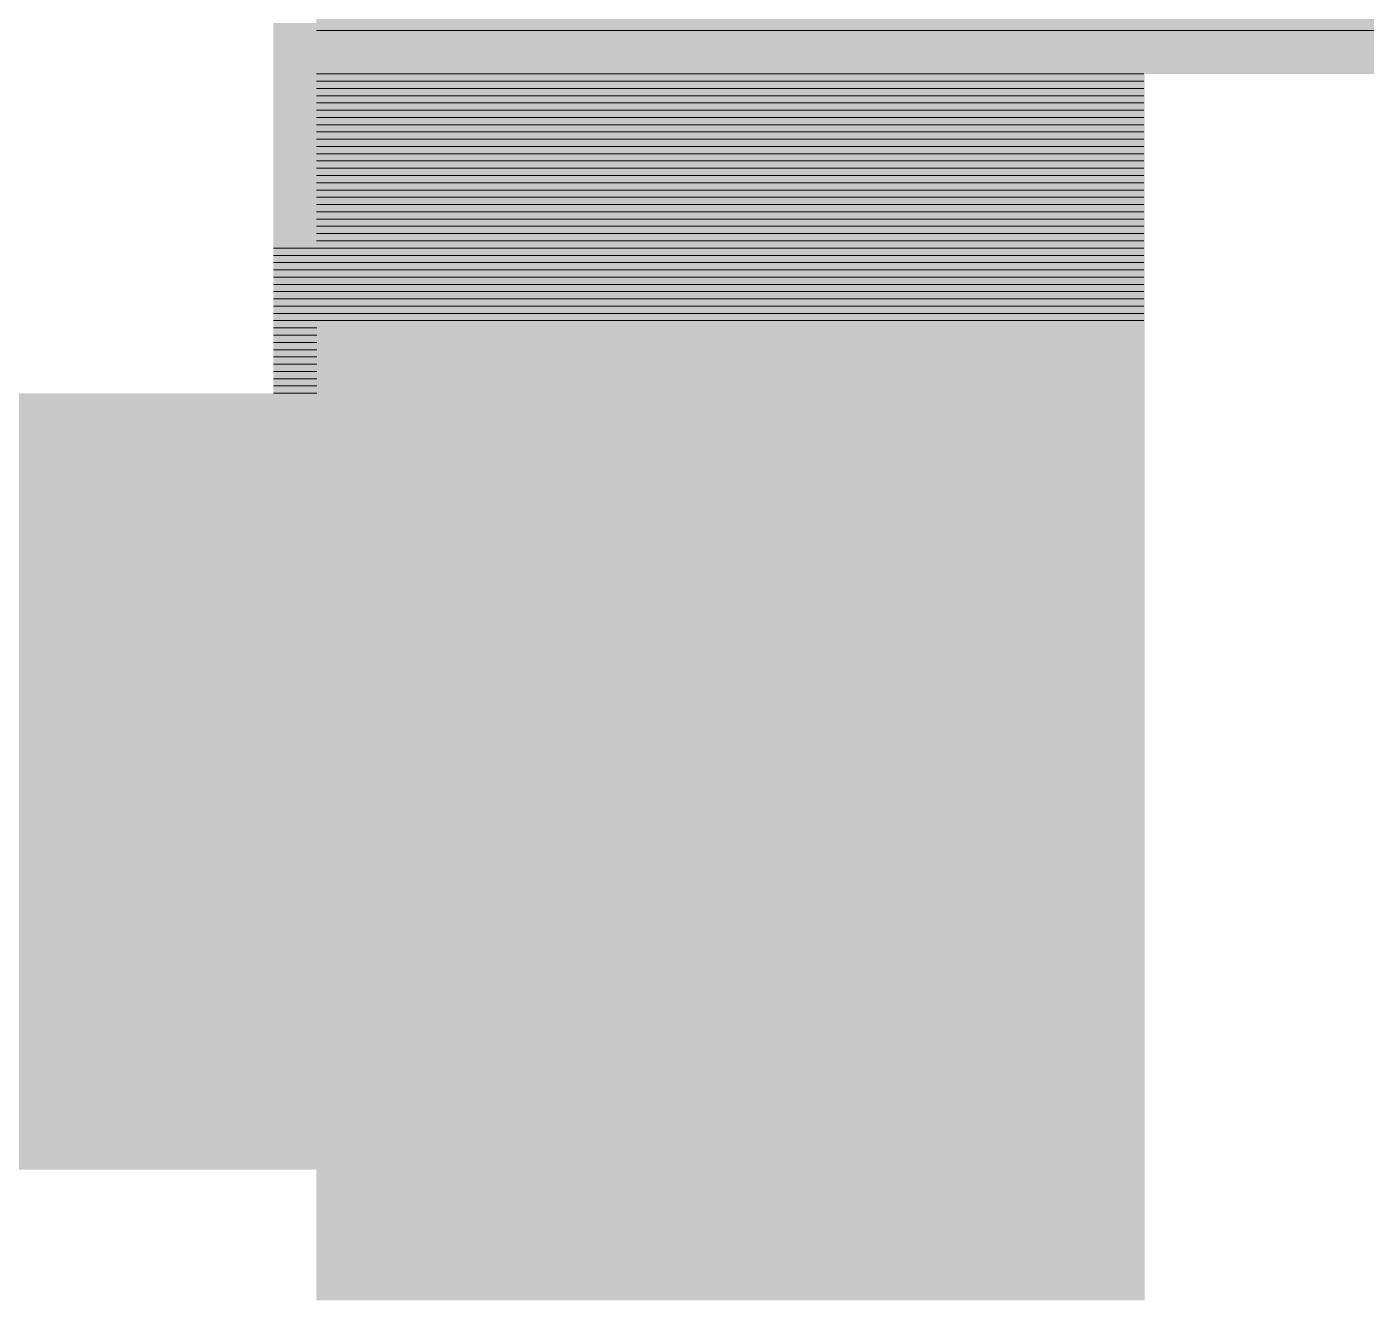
# Model space of a CAD drawing. Header units: inches. Extents: x 0.9 to 46, y 0.8 to 32.4.
# Drawn here: x 43.3843 to 43.6918, y 24.3262 to 24.617 of the extents above; entities that cross this region are included whole.
import ezdxf

# ---------------------------------------------------------------- set-up
doc = ezdxf.new("R2010")
doc.units = ezdxf.units.IN
doc.header["$MEASUREMENT"] = 0
doc.layers.add('PDF_Geometry', color=7, linetype='Continuous')
doc.layers.add('PDF_Solid Fills', color=7, linetype='Continuous')

msp = doc.modelspace()

# ---------------------------------------------------------------- linework, layer by layer
at = {"layer": 'PDF_Geometry', "lineweight": 20}
for points in [[(43.45078, 24.61621), (43.79078, 24.61621)], [(43.45078, 24.61621), (43.79919, 24.61621), (43.7909, 24.61621)], [(43.45078, 24.60622), (43.64078, 24.60622)], [(43.45078, 24.60622), (43.64078, 24.60622)], [(43.45078, 24.60622), (43.64078, 24.60622)], [(43.45078, 24.60622), (43.64078, 24.60622)], [(43.45078, 24.60622), (43.64078, 24.60622)], [(43.45078, 24.60622), (43.64078, 24.60622)], [(43.45078, 24.60622), (43.64078, 24.60622)], [(43.45078, 24.60622), (43.64078, 24.60622)], [(43.45078, 24.60622), (43.64078, 24.60622)], [(43.45078, 24.60622), (43.64078, 24.60622)], [(43.45078, 24.60453), (43.64078, 24.60453)], [(43.45078, 24.60453), (43.64078, 24.60453)], [(43.45078, 24.60453), (43.64078, 24.60453)], [(43.45078, 24.60453), (43.64078, 24.60453)], [(43.45078, 24.60453), (43.64078, 24.60453)], [(43.45078, 24.60453), (43.64078, 24.60453)], [(43.45078, 24.60453), (43.64078, 24.60453)], [(43.45078, 24.60453), (43.64078, 24.60453)], [(43.45078, 24.60453), (43.64078, 24.60453)], [(43.45078, 24.60453), (43.64078, 24.60453)], [(43.45078, 24.60453), (43.64078, 24.60453)], [(43.45078, 24.60453), (43.64078, 24.60453)], [(43.45078, 24.60453), (43.64078, 24.60453)], [(43.45078, 24.60453), (43.64078, 24.60453)], [(43.45078, 24.60453), (43.64078, 24.60453)], [(43.45078, 24.60453), (43.64078, 24.60453)], [(43.45078, 24.60453), (43.64078, 24.60453)], [(43.45078, 24.60453), (43.64078, 24.60453)], [(43.45078, 24.60453), (43.64078, 24.60453)], [(43.45078, 24.60453), (43.64078, 24.60453)], [(43.45078, 24.60453), (43.64078, 24.60453)], [(43.45078, 24.60453), (43.64078, 24.60453)], [(43.45078, 24.60453), (43.64078, 24.60453)], [(43.45078, 24.60453), (43.64078, 24.60453)], [(43.45078, 24.60453), (43.64078, 24.60453)], [(43.45078, 24.60453), (43.64078, 24.60453)], [(43.45078, 24.60453), (43.64078, 24.60453)], [(43.45078, 24.60453), (43.64078, 24.60453)], [(43.45078, 24.60453), (43.64078, 24.60453)], [(43.45078, 24.60453), (43.64078, 24.60453)], [(43.45078, 24.60453), (43.64078, 24.60453)], [(43.45078, 24.60453), (43.64078, 24.60453)], [(43.45078, 24.6029), (43.64078, 24.6029)], [(43.45078, 24.6029), (43.64078, 24.6029)], [(43.45078, 24.6029), (43.64078, 24.6029)], [(43.45078, 24.6029), (43.64078, 24.6029)], [(43.45078, 24.6029), (43.64078, 24.6029)], [(43.45078, 24.6029), (43.64078, 24.6029)], [(43.45078, 24.6029), (43.64078, 24.6029)], [(43.45078, 24.6029), (43.64078, 24.6029)], [(43.45078, 24.6029), (43.64078, 24.6029)], [(43.45078, 24.6029), (43.64078, 24.6029)], [(43.45078, 24.6029), (43.64078, 24.6029)], [(43.45078, 24.6029), (43.64078, 24.6029)], [(43.45078, 24.6029), (43.64078, 24.6029)], [(43.45078, 24.6029), (43.64078, 24.6029)], [(43.45078, 24.6029), (43.64078, 24.6029)], [(43.45078, 24.6029), (43.64078, 24.6029)], [(43.45078, 24.60121), (43.64078, 24.60121)], [(43.45078, 24.60121), (43.64078, 24.60121)], [(43.45078, 24.60121), (43.64078, 24.60121)], [(43.45078, 24.60121), (43.64078, 24.60121)], [(43.45078, 24.60121), (43.64078, 24.60121)], [(43.45078, 24.60121), (43.64078, 24.60121)], [(43.45078, 24.60121), (43.64078, 24.60121)], [(43.45078, 24.60121), (43.64078, 24.60121)], [(43.45078, 24.60121), (43.64078, 24.60121)], [(43.45078, 24.60121), (43.64078, 24.60121)], [(43.45078, 24.60121), (43.64078, 24.60121)], [(43.45078, 24.60121), (43.64078, 24.60121)], [(43.45078, 24.59955), (43.64078, 24.59955)], [(43.45078, 24.59955), (43.64078, 24.59955)], [(43.45078, 24.59955), (43.64078, 24.59955)], [(43.45078, 24.59955), (43.64078, 24.59955)], [(43.45078, 24.59955), (43.64078, 24.59955)], [(43.45078, 24.59955), (43.64078, 24.59955)], [(43.45078, 24.59955), (43.64078, 24.59955)], [(43.45078, 24.59955), (43.64078, 24.59955)], [(43.45078, 24.59955), (43.64078, 24.59955)], [(43.45078, 24.59955), (43.64078, 24.59955)], [(43.45078, 24.59789), (43.64078, 24.59789)], [(43.45078, 24.59789), (43.64078, 24.59789)], [(43.45078, 24.59789), (43.64078, 24.59789)], [(43.45078, 24.59789), (43.64078, 24.59789)], [(43.45078, 24.59789), (43.64078, 24.59789)], [(43.45078, 24.59789), (43.64078, 24.59789)], [(43.45078, 24.59789), (43.64078, 24.59789)], [(43.45078, 24.59789), (43.64078, 24.59789)], [(43.45078, 24.59624), (43.64078, 24.59624)], [(43.45078, 24.59624), (43.64078, 24.59624)], [(43.45078, 24.59624), (43.64078, 24.59624)], [(43.45078, 24.59624), (43.64078, 24.59624)], [(43.45078, 24.59624), (43.64078, 24.59624)], [(43.45078, 24.59624), (43.64078, 24.59624)], [(43.45078, 24.59624), (43.64078, 24.59624)], [(43.45078, 24.59624), (43.64078, 24.59624)], [(43.45078, 24.59454), (43.64078, 24.59454)], [(43.45078, 24.59454), (43.64078, 24.59454)], [(43.45078, 24.59454), (43.64078, 24.59454)], [(43.45078, 24.59454), (43.64078, 24.59454)], [(43.45078, 24.59454), (43.64078, 24.59454)], [(43.45078, 24.59454), (43.64078, 24.59454)], [(43.45078, 24.59454), (43.64078, 24.59454)], [(43.45078, 24.59454), (43.64078, 24.59454)], [(43.45078, 24.59289), (43.64078, 24.59289)], [(43.45078, 24.59289), (43.64078, 24.59289)], [(43.45078, 24.59289), (43.64078, 24.59289)], [(43.45078, 24.59289), (43.64078, 24.59289)], [(43.45078, 24.59289), (43.64078, 24.59289)], [(43.45078, 24.59289), (43.64078, 24.59289)], [(43.45078, 24.59123), (43.64078, 24.59123)], [(43.45078, 24.59123), (43.64078, 24.59123)], [(43.45078, 24.59123), (43.64078, 24.59123)], [(43.45078, 24.59123), (43.64078, 24.59123)], [(43.45078, 24.59123), (43.64078, 24.59123)], [(43.45078, 24.59123), (43.64078, 24.59123)], [(43.45078, 24.58957), (43.64078, 24.58957)], [(43.45078, 24.58957), (43.64078, 24.58957)], [(43.45078, 24.58957), (43.64078, 24.58957)], [(43.45078, 24.58957), (43.64078, 24.58957)], [(43.45078, 24.58957), (43.64078, 24.58957)], [(43.45078, 24.58957), (43.64078, 24.58957)], [(43.45078, 24.58788), (43.64078, 24.58788)], [(43.45078, 24.58788), (43.64078, 24.58788)], [(43.45078, 24.58788), (43.64078, 24.58788)], [(43.45078, 24.58788), (43.64078, 24.58788)], [(43.45078, 24.58622), (43.64078, 24.58622)], [(43.45078, 24.58622), (43.64078, 24.58622)], [(43.45078, 24.58622), (43.64078, 24.58622)], [(43.45078, 24.58622), (43.64078, 24.58622)], [(43.45078, 24.58622), (43.64078, 24.58622)], [(43.45078, 24.58622), (43.64078, 24.58622)], [(43.45078, 24.58456), (43.64078, 24.58456)], [(43.45078, 24.58456), (43.64078, 24.58456)], [(43.45078, 24.58456), (43.64078, 24.58456)], [(43.45078, 24.58456), (43.64078, 24.58456)], [(43.45078, 24.5829), (43.64078, 24.5829)], [(43.45078, 24.5829), (43.64078, 24.5829)], [(43.45078, 24.5829), (43.64078, 24.5829)], [(43.45078, 24.5829), (43.64078, 24.5829)], [(43.45078, 24.58121), (43.64078, 24.58121)], [(43.45078, 24.58121), (43.64078, 24.58121)], [(43.45078, 24.58121), (43.64078, 24.58121)], [(43.45078, 24.58121), (43.64078, 24.58121)], [(43.45078, 24.57955), (43.64078, 24.57955)], [(43.45078, 24.57955), (43.64078, 24.57955)], [(43.45078, 24.57955), (43.64078, 24.57955)], [(43.45078, 24.57955), (43.64078, 24.57955)], [(43.45078, 24.57789), (43.64078, 24.57789)], [(43.45078, 24.57789), (43.64078, 24.57789)], [(43.45078, 24.57789), (43.64078, 24.57789)], [(43.45078, 24.57789), (43.64078, 24.57789)], [(43.45078, 24.57623), (43.64078, 24.57623)], [(43.45078, 24.57623), (43.64078, 24.57623)], [(43.45078, 24.57623), (43.64078, 24.57623)], [(43.45078, 24.57623), (43.64078, 24.57623)], [(43.45078, 24.57454), (43.64078, 24.57454)], [(43.45078, 24.57454), (43.64078, 24.57454)], [(43.45078, 24.57454), (43.64078, 24.57454)], [(43.45078, 24.57454), (43.64078, 24.57454)], [(43.45078, 24.57288), (43.64078, 24.57288)], [(43.45078, 24.57288), (43.64078, 24.57288)], [(43.45078, 24.57288), (43.64078, 24.57288)], [(43.45078, 24.57288), (43.64078, 24.57288)], [(43.45078, 24.57122), (43.64078, 24.57122)], [(43.45078, 24.57122), (43.64078, 24.57122)], [(43.45078, 24.57122), (43.64078, 24.57122)], [(43.45078, 24.57122), (43.64078, 24.57122)], [(43.45078, 24.56956), (43.64078, 24.56956)], [(43.45078, 24.56956), (43.64078, 24.56956)], [(43.45078, 24.56787), (43.64078, 24.56787)], [(43.45078, 24.56787), (43.64078, 24.56787)], [(43.45078, 24.56787), (43.64078, 24.56787)], [(43.45078, 24.56787), (43.64078, 24.56787)], [(43.44089, 24.56621), (43.45089, 24.56621)], [(43.44089, 24.56621), (43.45089, 24.56621)], [(43.44089, 24.56455), (43.45089, 24.56455)], [(43.44089, 24.56455), (43.45089, 24.56455)], [(43.45078, 24.56621), (43.64078, 24.56621)], [(43.45078, 24.56621), (43.64078, 24.56621)], [(43.45078, 24.56455), (43.64078, 24.56455)], [(43.45078, 24.56455), (43.64078, 24.56455)], [(43.45078, 24.56455), (43.64078, 24.56455)], [(43.45078, 24.56455), (43.64078, 24.56455)], [(43.44089, 24.56289), (43.45089, 24.56289)], [(43.44089, 24.56289), (43.45089, 24.56289)], [(43.44089, 24.56123), (43.45089, 24.56123)], [(43.44089, 24.56123), (43.45089, 24.56123)], [(43.45078, 24.56289), (43.64078, 24.56289)], [(43.45078, 24.56289), (43.64078, 24.56289)], [(43.45078, 24.56123), (43.64078, 24.56123)], [(43.45078, 24.56123), (43.64078, 24.56123)], [(43.45078, 24.56123), (43.64078, 24.56123)], [(43.45078, 24.56123), (43.64078, 24.56123)], [(43.44089, 24.55954), (43.45089, 24.55954)], [(43.44089, 24.55954), (43.45089, 24.55954)], [(43.44089, 24.55788), (43.45089, 24.55788)], [(43.44089, 24.55788), (43.45089, 24.55788)], [(43.45078, 24.55954), (43.64078, 24.55954)], [(43.45078, 24.55954), (43.64078, 24.55954)], [(43.45078, 24.55788), (43.64078, 24.55788)], [(43.45078, 24.55788), (43.64078, 24.55788)], [(43.44089, 24.55623), (43.45089, 24.55623)], [(43.44089, 24.55623), (43.45089, 24.55623)], [(43.45078, 24.55623), (43.64078, 24.55623)], [(43.45078, 24.55623), (43.64078, 24.55623)], [(43.45078, 24.55623), (43.64078, 24.55623)], [(43.45078, 24.55623), (43.64078, 24.55623)], [(43.44089, 24.55457), (43.45089, 24.55457)], [(43.44089, 24.55457), (43.45089, 24.55457)], [(43.44089, 24.55288), (43.45089, 24.55288)], [(43.44089, 24.55288), (43.45089, 24.55288)], [(43.45078, 24.55457), (43.64078, 24.55457)], [(43.45078, 24.55457), (43.64078, 24.55457)], [(43.45078, 24.55288), (43.64078, 24.55288)], [(43.45078, 24.55288), (43.64078, 24.55288)], [(43.44089, 24.55122), (43.45089, 24.55122)], [(43.44089, 24.55122), (43.45089, 24.55122)], [(43.44089, 24.55122), (43.45089, 24.55122)], [(43.44089, 24.55122), (43.45089, 24.55122)], [(43.44089, 24.54956), (43.45089, 24.54956)], [(43.44089, 24.54956), (43.45089, 24.54956)], [(43.45078, 24.55122), (43.64078, 24.55122)], [(43.45078, 24.55122), (43.64078, 24.55122)], [(43.45078, 24.54956), (43.64078, 24.54956)], [(43.45078, 24.54956), (43.64078, 24.54956)], [(43.44089, 24.5479), (43.45089, 24.5479)], [(43.44089, 24.5479), (43.45089, 24.5479)], [(43.44089, 24.5479), (43.45089, 24.5479)], [(43.44089, 24.5479), (43.45089, 24.5479)], [(43.44089, 24.54621), (43.45089, 24.54621)], [(43.44089, 24.54621), (43.45089, 24.54621)], [(43.44089, 24.54455), (43.45089, 24.54455)], [(43.44089, 24.54455), (43.45089, 24.54455)], [(43.44089, 24.54455), (43.45089, 24.54455)], [(43.44089, 24.54455), (43.45089, 24.54455)], [(43.44089, 24.54289), (43.45089, 24.54289)], [(43.44089, 24.54289), (43.45089, 24.54289)], [(43.44089, 24.54289), (43.45089, 24.54289)], [(43.44089, 24.54289), (43.45089, 24.54289)], [(43.44089, 24.54123), (43.45089, 24.54123)], [(43.44089, 24.54123), (43.45089, 24.54123)], [(43.44089, 24.54123), (43.45089, 24.54123)], [(43.44089, 24.54123), (43.45089, 24.54123)], [(43.44089, 24.54123), (43.45089, 24.54123)], [(43.44089, 24.54123), (43.45089, 24.54123)], [(43.44089, 24.53954), (43.45089, 24.53954)], [(43.44089, 24.53954), (43.45089, 24.53954)], [(43.44089, 24.53954), (43.45089, 24.53954)], [(43.44089, 24.53954), (43.45089, 24.53954)], [(43.44089, 24.53954), (43.45089, 24.53954)], [(43.44089, 24.53954), (43.45089, 24.53954)], [(43.44089, 24.53788), (43.45089, 24.53788)], [(43.44089, 24.53788), (43.45089, 24.53788)], [(43.44089, 24.53788), (43.45089, 24.53788)], [(43.44089, 24.53788), (43.45089, 24.53788)], [(43.44089, 24.53788), (43.45089, 24.53788)], [(43.44089, 24.53788), (43.45089, 24.53788)], [(43.44089, 24.53622), (43.45089, 24.53622)], [(43.44089, 24.53622), (43.45089, 24.53622)], [(43.44089, 24.53622), (43.45089, 24.53622)], [(43.44089, 24.53622), (43.45089, 24.53622)], [(43.44089, 24.53622), (43.45089, 24.53622)], [(43.44089, 24.53622), (43.45089, 24.53622)], [(43.44089, 24.53622), (43.45089, 24.53622)], [(43.44089, 24.53622), (43.45089, 24.53622)], [(43.44089, 24.53622), (43.45089, 24.53622)], [(43.44089, 24.53622), (43.45089, 24.53622)], [(43.44089, 24.53456), (43.45089, 24.53456)], [(43.44089, 24.53456), (43.45089, 24.53456)], [(43.44089, 24.53456), (43.45089, 24.53456)], [(43.44089, 24.53456), (43.45089, 24.53456)], [(43.44089, 24.53456), (43.45089, 24.53456)], [(43.44089, 24.53456), (43.45089, 24.53456)], [(43.44089, 24.53456), (43.45089, 24.53456)], [(43.44089, 24.53456), (43.45089, 24.53456)], [(43.44089, 24.53456), (43.45089, 24.53456)], [(43.44089, 24.53456), (43.45089, 24.53456)], [(43.44089, 24.53456), (43.45089, 24.53456)], [(43.44089, 24.53456), (43.45089, 24.53456)], [(43.44089, 24.53456), (43.45089, 24.53456)], [(43.44089, 24.53456), (43.45089, 24.53456)], [(43.44089, 24.53456), (43.45089, 24.53456)], [(43.44089, 24.53456), (43.45089, 24.53456)], [(43.44089, 24.53456), (43.45089, 24.53456)], [(43.44089, 24.53456), (43.45089, 24.53456)], [(43.44089, 24.53456), (43.45089, 24.53456)], [(43.44089, 24.53456), (43.45089, 24.53456)], [(43.44089, 24.53456), (43.45089, 24.53456)], [(43.44089, 24.53456), (43.45089, 24.53456)], [(43.44089, 24.53287), (43.45089, 24.53287)], [(43.44089, 24.53287), (43.45089, 24.53287)]]:
    msp.add_lwpolyline(points, close=True, dxfattribs=at)
at = {"layer": 'PDF_Solid Fills', "color": 251, "lineweight": 20, "true_color": 0x4d4d4d, "transparency": 33554559}
for points in [[(43.45078, 24.68956), (43.45078, 24.61621), (44.13261, 24.61621)], [(43.45078, 24.68956), (44.13261, 24.68956), (44.13261, 24.61621)], [(43.45078, 24.61621), (43.45078, 24.61455), (43.78101, 24.61455)], [(43.45078, 24.61621), (43.7909, 24.61621), (43.78101, 24.61455)], [(43.45078, 24.61455), (43.45078, 24.61289), (43.77239, 24.61289)], [(43.45078, 24.61455), (43.78101, 24.61455), (43.77239, 24.61289)], [(43.45078, 24.61289), (43.45078, 24.6112), (43.7641, 24.6112)], [(43.45078, 24.61289), (43.77239, 24.61289), (43.7641, 24.6112)], [(43.45078, 24.6112), (43.45078, 24.60954), (43.75421, 24.60954)], [(43.45078, 24.6112), (43.7641, 24.6112), (43.75421, 24.60954)], [(43.45078, 24.60954), (43.45078, 24.60622), (43.74751, 24.60622)], [(43.45078, 24.60954), (43.75421, 24.60954), (43.74751, 24.60622)], [(43.45078, 24.60622), (43.45078, 24.60453), (43.64094, 24.60453)], [(43.45078, 24.60622), (43.64094, 24.60622), (43.64094, 24.60453)], [(43.45078, 24.60453), (43.45078, 24.6029), (43.64094, 24.6029)], [(43.45078, 24.60453), (43.64094, 24.60453), (43.64094, 24.6029)], [(43.45078, 24.6029), (43.45078, 24.60121), (43.64094, 24.60121)], [(43.45078, 24.6029), (43.64094, 24.6029), (43.64094, 24.60121)], [(43.45078, 24.60121), (43.45078, 24.59955), (43.64094, 24.59955)], [(43.45078, 24.60121), (43.64094, 24.60121), (43.64094, 24.59955)], [(43.45078, 24.59955), (43.45078, 24.59789), (43.64094, 24.59789)], [(43.45078, 24.59955), (43.64094, 24.59955), (43.64094, 24.59789)], [(43.45078, 24.59789), (43.45078, 24.59624), (43.64094, 24.59624)], [(43.45078, 24.59789), (43.64094, 24.59789), (43.64094, 24.59624)], [(43.45078, 24.59624), (43.45078, 24.59454), (43.64094, 24.59454)], [(43.45078, 24.59624), (43.64094, 24.59624), (43.64094, 24.59454)], [(43.45078, 24.59454), (43.45078, 24.59289), (43.64094, 24.59289)], [(43.45078, 24.59454), (43.64094, 24.59454), (43.64094, 24.59289)], [(43.45078, 24.59289), (43.45078, 24.59123), (43.64094, 24.59123)], [(43.45078, 24.59289), (43.64094, 24.59289), (43.64094, 24.59123)], [(43.45078, 24.59123), (43.45078, 24.58957), (43.64094, 24.58957)], [(43.45078, 24.59123), (43.64094, 24.59123), (43.64094, 24.58957)], [(43.45078, 24.58957), (43.45078, 24.58788), (43.64094, 24.58788)], [(43.45078, 24.58957), (43.64094, 24.58957), (43.64094, 24.58788)], [(43.45078, 24.58788), (43.45078, 24.58622), (43.64094, 24.58622)], [(43.45078, 24.58788), (43.64094, 24.58788), (43.64094, 24.58622)], [(43.45078, 24.58622), (43.45078, 24.58456), (43.64094, 24.58456)], [(43.45078, 24.58622), (43.64094, 24.58622), (43.64094, 24.58456)], [(43.45078, 24.58456), (43.45078, 24.5829), (43.64094, 24.5829)], [(43.45078, 24.58456), (43.64094, 24.58456), (43.64094, 24.5829)], [(43.45078, 24.5829), (43.45078, 24.58121), (43.64094, 24.58121)], [(43.45078, 24.5829), (43.64094, 24.5829), (43.64094, 24.58121)], [(43.45078, 24.58121), (43.45078, 24.57955), (43.64094, 24.57955)], [(43.45078, 24.58121), (43.64094, 24.58121), (43.64094, 24.57955)], [(43.45078, 24.57955), (43.45078, 24.57789), (43.64094, 24.57789)], [(43.45078, 24.57955), (43.64094, 24.57955), (43.64094, 24.57789)], [(43.45078, 24.57789), (43.45078, 24.57623), (43.64094, 24.57623)], [(43.45078, 24.57789), (43.64094, 24.57789), (43.64094, 24.57623)], [(43.45078, 24.57623), (43.45078, 24.57454), (43.64094, 24.57454)], [(43.45078, 24.57623), (43.64094, 24.57623), (43.64094, 24.57454)], [(43.45078, 24.57454), (43.45078, 24.57288), (43.64094, 24.57288)], [(43.45078, 24.57454), (43.64094, 24.57454), (43.64094, 24.57288)], [(43.45078, 24.57288), (43.45078, 24.57122), (43.64094, 24.57122)], [(43.45078, 24.57288), (43.64094, 24.57288), (43.64094, 24.57122)], [(43.45078, 24.57122), (43.45078, 24.56956), (43.64094, 24.56956)], [(43.45078, 24.57122), (43.64094, 24.57122), (43.64094, 24.56956)], [(43.45078, 24.56956), (43.45078, 24.56787), (43.64094, 24.56787)], [(43.45078, 24.56956), (43.64094, 24.56956), (43.64094, 24.56787)], [(43.45078, 24.56787), (43.45078, 24.56621), (43.64094, 24.56621)], [(43.45078, 24.56787), (43.64094, 24.56787), (43.64094, 24.56621)], [(43.45078, 24.56621), (43.45078, 24.56455), (43.64094, 24.56455)], [(43.45078, 24.56621), (43.64094, 24.56621), (43.64094, 24.56455)], [(43.45078, 24.56455), (43.45078, 24.56289), (43.64094, 24.56289)], [(43.45078, 24.56455), (43.64094, 24.56455), (43.64094, 24.56289)], [(43.45078, 24.56289), (43.45078, 24.56123), (43.64094, 24.56123)], [(43.45078, 24.56289), (43.64094, 24.56289), (43.64094, 24.56123)], [(43.45078, 24.56123), (43.45078, 24.55954), (43.64094, 24.55954)], [(43.45078, 24.56123), (43.64094, 24.56123), (43.64094, 24.55954)], [(43.45078, 24.55954), (43.45078, 24.55788), (43.64094, 24.55788)], [(43.45078, 24.55954), (43.64094, 24.55954), (43.64094, 24.55788)], [(43.45078, 24.55788), (43.45078, 24.55623), (43.64094, 24.55623)], [(43.45078, 24.55788), (43.64094, 24.55788), (43.64094, 24.55623)], [(43.45078, 24.55623), (43.45078, 24.55457), (43.64094, 24.55457)], [(43.45078, 24.55623), (43.64094, 24.55623), (43.64094, 24.55457)], [(43.45078, 24.55457), (43.45078, 24.55288), (43.64094, 24.55288)], [(43.45078, 24.55457), (43.64094, 24.55457), (43.64094, 24.55288)], [(43.45078, 24.55288), (43.45078, 24.55122), (43.64094, 24.55122)], [(43.45078, 24.55288), (43.64094, 24.55288), (43.64094, 24.55122)], [(43.45078, 24.55122), (43.45078, 24.54956), (43.64094, 24.54956)], [(43.45078, 24.55122), (43.64094, 24.55122), (43.64094, 24.54956)], [(43.45078, 24.54956), (43.45078, 24.5479), (43.64094, 24.5479)], [(43.45078, 24.54956), (43.64094, 24.54956), (43.64094, 24.5479)], [(43.45078, 24.5479), (43.45078, 24.54621), (43.64094, 24.54621)], [(43.45078, 24.5479), (43.64094, 24.5479), (43.64094, 24.54621)], [(43.45078, 24.54621), (43.45078, 24.54455), (43.64094, 24.54455)], [(43.45078, 24.54621), (43.64094, 24.54621), (43.64094, 24.54455)], [(43.45078, 24.54455), (43.45078, 24.54289), (43.64094, 24.54289)], [(43.45078, 24.54455), (43.64094, 24.54455), (43.64094, 24.54289)], [(43.45078, 24.54289), (43.45078, 24.54123), (43.64094, 24.54123)], [(43.45078, 24.54289), (43.64094, 24.54289), (43.64094, 24.54123)], [(43.45078, 24.54123), (43.45078, 24.53954), (43.64094, 24.53954)], [(43.45078, 24.54123), (43.64094, 24.54123), (43.64094, 24.53954)], [(43.45078, 24.53954), (43.45078, 24.53788), (43.64094, 24.53788)], [(43.45078, 24.53954), (43.64094, 24.53954), (43.64094, 24.53788)], [(43.45078, 24.53788), (43.45078, 24.53622), (43.64094, 24.53622)], [(43.45078, 24.53788), (43.64094, 24.53788), (43.64094, 24.53622)], [(43.45078, 24.53622), (43.45078, 24.53456), (43.64094, 24.53456)], [(43.45078, 24.53622), (43.64094, 24.53622), (43.64094, 24.53456)], [(43.45078, 24.53456), (43.45078, 24.53287), (43.64094, 24.53287)], [(43.45078, 24.53456), (43.64094, 24.53456), (43.64094, 24.53287)], [(43.45078, 24.53287), (43.45078, 24.53121), (43.64094, 24.53121)], [(43.45078, 24.53287), (43.64094, 24.53287), (43.64094, 24.53121)], [(43.45078, 24.53121), (43.45078, 24.52955), (43.64094, 24.52955)], [(43.45078, 24.53121), (43.64094, 24.53121), (43.64094, 24.52955)], [(43.45078, 24.52955), (43.45078, 24.52789), (43.64094, 24.52789)], [(43.45078, 24.52955), (43.64094, 24.52955), (43.64094, 24.52789)], [(43.45078, 24.52789), (43.45078, 24.5262), (43.64094, 24.5262)], [(43.45078, 24.52789), (43.64094, 24.52789), (43.64094, 24.5262)], [(43.45078, 24.5262), (43.45078, 24.52454), (43.64094, 24.52454)], [(43.45078, 24.5262), (43.64094, 24.5262), (43.64094, 24.52454)], [(43.45078, 24.52454), (43.45078, 24.52288), (43.64094, 24.52288)], [(43.45078, 24.52454), (43.64094, 24.52454), (43.64094, 24.52288)], [(43.45078, 24.52288), (43.45078, 24.52122), (43.64094, 24.52122)], [(43.45078, 24.52288), (43.64094, 24.52288), (43.64094, 24.52122)], [(43.45078, 24.52122), (43.45078, 24.51953), (43.64094, 24.51953)], [(43.45078, 24.52122), (43.64094, 24.52122), (43.64094, 24.51953)], [(43.45078, 24.51953), (43.45078, 24.51787), (43.64094, 24.51787)], [(43.45078, 24.51953), (43.64094, 24.51953), (43.64094, 24.51787)], [(43.45078, 24.51787), (43.45078, 24.51622), (43.64094, 24.51622)], [(43.45078, 24.51787), (43.64094, 24.51787), (43.64094, 24.51622)], [(43.45078, 24.51622), (43.45078, 24.51456), (43.64094, 24.51456)], [(43.45078, 24.51622), (43.64094, 24.51622), (43.64094, 24.51456)], [(43.45078, 24.51456), (43.45078, 24.5129), (43.64094, 24.5129)], [(43.45078, 24.51456), (43.64094, 24.51456), (43.64094, 24.5129)], [(43.45078, 24.5129), (43.45078, 24.51121), (43.64094, 24.51121)], [(43.45078, 24.5129), (43.64094, 24.5129), (43.64094, 24.51121)], [(43.45078, 24.51121), (43.45078, 24.50955), (43.64094, 24.50955)], [(43.45078, 24.51121), (43.64094, 24.51121), (43.64094, 24.50955)], [(43.45078, 24.50955), (43.45078, 24.50623), (43.64094, 24.50623)], [(43.45078, 24.50955), (43.64094, 24.50955), (43.64094, 24.50623)], [(43.45078, 24.50623), (43.45078, 24.50454), (43.64094, 24.50454)], [(43.45078, 24.50623), (43.64094, 24.50623), (43.64094, 24.50454)], [(43.45078, 24.50454), (43.45078, 24.50288), (43.64094, 24.50288)], [(43.45078, 24.50454), (43.64094, 24.50454), (43.64094, 24.50288)], [(43.45078, 24.50288), (43.45078, 24.50122), (43.64094, 24.50122)], [(43.45078, 24.50288), (43.64094, 24.50288), (43.64094, 24.50122)], [(43.45078, 24.50122), (43.45078, 24.49956), (43.64094, 24.49956)], [(43.45078, 24.50122), (43.64094, 24.50122), (43.64094, 24.49956)], [(43.45078, 24.49956), (43.45078, 24.49787), (43.64094, 24.49787)], [(43.45078, 24.49956), (43.64094, 24.49956), (43.64094, 24.49787)], [(43.45078, 24.49787), (43.45078, 24.49621), (43.64094, 24.49621)], [(43.45078, 24.49787), (43.64094, 24.49787), (43.64094, 24.49621)], [(43.45078, 24.49621), (43.45078, 24.49289), (43.64094, 24.49289)], [(43.45078, 24.49621), (43.64094, 24.49621), (43.64094, 24.49289)], [(43.45078, 24.49289), (43.45078, 24.49123), (43.64094, 24.49123)], [(43.45078, 24.49289), (43.64094, 24.49289), (43.64094, 24.49123)], [(43.45078, 24.49123), (43.45078, 24.48954), (43.64094, 24.48954)], [(43.45078, 24.49123), (43.64094, 24.49123), (43.64094, 24.48954)], [(43.45078, 24.48954), (43.45078, 24.48788), (43.64094, 24.48788)], [(43.45078, 24.48954), (43.64094, 24.48954), (43.64094, 24.48788)], [(43.45078, 24.48788), (43.45078, 24.48622), (43.64094, 24.48622)], [(43.45078, 24.48788), (43.64094, 24.48788), (43.64094, 24.48622)], [(43.45078, 24.48622), (43.45078, 24.48457), (43.64094, 24.48457)], [(43.45078, 24.48622), (43.64094, 24.48622), (43.64094, 24.48457)], [(43.45078, 24.48457), (43.45078, 24.48122), (43.64094, 24.48122)], [(43.45078, 24.48457), (43.64094, 24.48457), (43.64094, 24.48122)], [(43.45078, 24.48122), (43.45078, 24.47956), (43.64094, 24.47956)], [(43.45078, 24.48122), (43.64094, 24.48122), (43.64094, 24.47956)], [(43.45078, 24.47956), (43.45078, 24.4779), (43.64094, 24.4779)], [(43.45078, 24.47956), (43.64094, 24.47956), (43.64094, 24.4779)], [(43.45078, 24.4779), (43.45078, 24.47624), (43.64094, 24.47624)], [(43.45078, 24.4779), (43.64094, 24.4779), (43.64094, 24.47624)], [(43.45078, 24.47624), (43.45078, 24.47289), (43.64094, 24.47289)], [(43.45078, 24.47624), (43.64094, 24.47624), (43.64094, 24.47289)], [(43.45078, 24.47289), (43.45078, 24.47123), (43.64094, 24.47123)], [(43.45078, 24.47289), (43.64094, 24.47289), (43.64094, 24.47123)], [(43.45078, 24.47123), (43.45078, 24.46957), (43.64094, 24.46957)], [(43.45078, 24.47123), (43.64094, 24.47123), (43.64094, 24.46957)], [(43.45078, 24.46957), (43.45078, 24.46788), (43.64094, 24.46788)], [(43.45078, 24.46957), (43.64094, 24.46957), (43.64094, 24.46788)], [(43.45078, 24.46788), (43.45078, 24.46622), (43.64094, 24.46622)], [(43.45078, 24.46788), (43.64094, 24.46788), (43.64094, 24.46622)], [(43.45078, 24.46622), (43.45078, 24.4629), (43.64094, 24.4629)], [(43.45078, 24.46622), (43.64094, 24.46622), (43.64094, 24.4629)], [(43.45078, 24.4629), (43.45078, 24.46121), (43.64094, 24.46121)], [(43.45078, 24.4629), (43.64094, 24.4629), (43.64094, 24.46121)], [(43.45078, 24.46121), (43.45078, 24.45955), (43.64094, 24.45955)], [(43.45078, 24.46121), (43.64094, 24.46121), (43.64094, 24.45955)], [(43.45078, 24.45955), (43.45078, 24.45789), (43.64094, 24.45789)], [(43.45078, 24.45955), (43.64094, 24.45955), (43.64094, 24.45789)], [(43.45078, 24.45789), (43.45078, 24.45454), (43.64094, 24.45454)], [(43.45078, 24.45789), (43.64094, 24.45789), (43.64094, 24.45454)], [(43.45078, 24.45454), (43.45078, 24.45288), (43.64094, 24.45288)], [(43.45078, 24.45454), (43.64094, 24.45454), (43.64094, 24.45288)], [(43.45078, 24.45288), (43.45078, 24.45122), (43.64094, 24.45122)], [(43.45078, 24.45288), (43.64094, 24.45288), (43.64094, 24.45122)], [(43.45078, 24.45122), (43.45078, 24.44787), (43.64094, 24.44787)], [(43.45078, 24.45122), (43.64094, 24.45122), (43.64094, 24.44787)], [(43.45078, 24.44787), (43.45078, 24.44621), (43.64094, 24.44621)], [(43.45078, 24.44787), (43.64094, 24.44787), (43.64094, 24.44621)], [(43.45078, 24.44621), (43.45078, 24.44456), (43.64094, 24.44456)], [(43.45078, 24.44621), (43.64094, 24.44621), (43.64094, 24.44456)], [(43.45078, 24.44456), (43.45078, 24.4429), (43.64094, 24.4429)], [(43.45078, 24.44456), (43.64094, 24.44456), (43.64094, 24.4429)], [(43.45078, 24.4429), (43.45078, 24.43955), (43.64094, 24.43955)], [(43.45078, 24.4429), (43.64094, 24.4429), (43.64094, 24.43955)], [(43.45078, 24.43955), (43.45078, 24.43789), (43.64094, 24.43789)], [(43.45078, 24.43955), (43.64094, 24.43955), (43.64094, 24.43789)], [(43.45078, 24.43789), (43.45078, 24.43623), (43.64094, 24.43623)], [(43.45078, 24.43789), (43.64094, 24.43789), (43.64094, 24.43623)], [(43.45078, 24.43623), (43.45078, 24.43288), (43.64094, 24.43288)], [(43.45078, 24.43623), (43.64094, 24.43623), (43.64094, 24.43288)], [(43.45078, 24.43288), (43.45078, 24.43122), (43.64094, 24.43122)], [(43.45078, 24.43288), (43.64094, 24.43288), (43.64094, 24.43122)], [(43.45078, 24.43122), (43.45078, 24.42956), (43.64094, 24.42956)], [(43.45078, 24.43122), (43.64094, 24.43122), (43.64094, 24.42956)], [(43.45078, 24.42956), (43.45078, 24.42621), (43.64094, 24.42621)], [(43.45078, 24.42956), (43.64094, 24.42956), (43.64094, 24.42621)], [(43.45078, 24.42621), (43.45078, 24.42455), (43.64094, 24.42455)], [(43.45078, 24.42621), (43.64094, 24.42621), (43.64094, 24.42455)], [(43.45078, 24.42455), (43.45078, 24.42289), (43.64094, 24.42289)], [(43.45078, 24.42455), (43.64094, 24.42455), (43.64094, 24.42289)], [(43.45078, 24.42289), (43.45078, 24.41954), (43.64094, 24.41954)], [(43.45078, 24.42289), (43.64094, 24.42289), (43.64094, 24.41954)], [(43.45078, 24.41954), (43.45078, 24.41788), (43.64094, 24.41788)], [(43.45078, 24.41954), (43.64094, 24.41954), (43.64094, 24.41788)], [(43.45078, 24.41788), (43.45078, 24.41456), (43.64094, 24.41456)], [(43.45078, 24.41788), (43.64094, 24.41788), (43.64094, 24.41456)], [(43.45078, 24.41456), (43.45078, 24.40955), (43.64094, 24.40955)], [(43.45078, 24.41456), (43.64094, 24.41456), (43.64094, 24.40955)], [(43.45078, 24.40955), (43.45078, 24.40455), (43.64094, 24.40455)], [(43.45078, 24.40955), (43.64094, 24.40955), (43.64094, 24.40455)], [(43.45078, 24.40455), (43.45078, 24.40123), (43.64094, 24.40123)], [(43.45078, 24.40455), (43.64094, 24.40455), (43.64094, 24.40123)], [(43.45078, 24.40123), (43.45078, 24.39622), (43.64094, 24.39622)], [(43.45078, 24.40123), (43.64094, 24.40123), (43.64094, 24.39622)], [(43.45078, 24.39622), (43.45078, 24.39124), (43.64094, 24.39124)], [(43.45078, 24.39622), (43.64094, 24.39622), (43.64094, 24.39124)], [(43.45078, 24.39124), (43.45078, 24.3862), (43.64094, 24.3862)], [(43.45078, 24.39124), (43.64094, 24.39124), (43.64094, 24.3862)], [(43.45078, 24.3862), (43.45078, 24.38288), (43.64094, 24.38288)], [(43.45078, 24.3862), (43.64094, 24.3862), (43.64094, 24.38288)], [(43.45078, 24.38288), (43.45078, 24.3779), (43.64094, 24.3779)], [(43.45078, 24.38288), (43.64094, 24.38288), (43.64094, 24.3779)], [(43.45078, 24.3779), (43.45078, 24.36955), (43.64094, 24.36955)], [(43.45078, 24.3779), (43.64094, 24.3779), (43.64094, 24.36955)], [(43.45078, 24.36955), (43.45078, 24.35956), (43.64094, 24.35956)], [(43.45078, 24.36955), (43.64094, 24.36955), (43.64094, 24.35956)], [(43.45078, 24.35956), (43.45078, 24.35621), (43.64094, 24.35621)], [(43.45078, 24.35956), (43.64094, 24.35956), (43.64094, 24.35621)], [(43.45078, 24.35621), (43.45078, 24.35123), (43.64094, 24.35123)], [(43.45078, 24.35621), (43.64094, 24.35621), (43.64094, 24.35123)], [(43.45078, 24.35123), (43.45078, 24.34622), (43.64094, 24.34622)], [(43.45078, 24.35123), (43.64094, 24.35123), (43.64094, 24.34622)], [(43.45078, 24.34622), (43.45078, 24.34121), (43.64094, 24.34121)], [(43.45078, 24.34622), (43.64094, 24.34622), (43.64094, 24.34121)], [(43.45078, 24.34121), (43.45078, 24.33789), (43.64094, 24.33789)], [(43.45078, 24.34121), (43.64094, 24.34121), (43.64094, 24.33789)], [(43.45078, 24.33789), (43.45078, 24.33289), (43.64094, 24.33289)], [(43.45078, 24.33789), (43.64094, 24.33789), (43.64094, 24.33289)], [(43.45078, 24.33289), (43.45078, 24.32788), (43.64094, 24.32788)], [(43.45078, 24.33289), (43.64094, 24.33289), (43.64094, 24.32788)], [(43.45078, 24.32788), (43.45078, 24.32456), (43.64094, 24.32456)], [(43.45078, 24.32788), (43.64094, 24.32788), (43.64094, 24.32456)]]:
    msp.add_solid(points, dxfattribs=at)
at = {"layer": 'PDF_Solid Fills', "color": 9, "lineweight": 20, "true_color": 0xc0c0c0, "transparency": 33554559}
for points in [[(43.44089, 24.61787), (43.44089, 24.61455), (43.45078, 24.61455)], [(43.44089, 24.61787), (43.45078, 24.61787), (43.45078, 24.61455)], [(43.44089, 24.61455), (43.44089, 24.61289), (43.45078, 24.61289)], [(43.44089, 24.61455), (43.45078, 24.61455), (43.45078, 24.61289)], [(43.44089, 24.61289), (43.44089, 24.6112), (43.45078, 24.6112)], [(43.44089, 24.61289), (43.45078, 24.61289), (43.45078, 24.6112)], [(43.44089, 24.6112), (43.44089, 24.60788), (43.45078, 24.60788)], [(43.44089, 24.6112), (43.45078, 24.6112), (43.45078, 24.60788)], [(43.44089, 24.60788), (43.44089, 24.60622), (43.45078, 24.60622)], [(43.44089, 24.60788), (43.45078, 24.60788), (43.45078, 24.60622)], [(43.44089, 24.60622), (43.44089, 24.6029), (43.45078, 24.6029)], [(43.44089, 24.60622), (43.45078, 24.60622), (43.45078, 24.6029)], [(43.44089, 24.6029), (43.44089, 24.60121), (43.45078, 24.60121)], [(43.44089, 24.6029), (43.45078, 24.6029), (43.45078, 24.60121)], [(43.44089, 24.60121), (43.44089, 24.59955), (43.45078, 24.59955)], [(43.44089, 24.60121), (43.45078, 24.60121), (43.45078, 24.59955)], [(43.44089, 24.59955), (43.44089, 24.59624), (43.45078, 24.59624)], [(43.44089, 24.59955), (43.45078, 24.59955), (43.45078, 24.59624)], [(43.44089, 24.59624), (43.44089, 24.59454), (43.45078, 24.59454)], [(43.44089, 24.59624), (43.45078, 24.59624), (43.45078, 24.59454)], [(43.44089, 24.59454), (43.44089, 24.59289), (43.45078, 24.59289)], [(43.44089, 24.59454), (43.45078, 24.59454), (43.45078, 24.59289)], [(43.44089, 24.59289), (43.44089, 24.58957), (43.45078, 24.58957)], [(43.44089, 24.59289), (43.45078, 24.59289), (43.45078, 24.58957)], [(43.44089, 24.58957), (43.44089, 24.58788), (43.45078, 24.58788)], [(43.44089, 24.58957), (43.45078, 24.58957), (43.45078, 24.58788)], [(43.44089, 24.58788), (43.44089, 24.58622), (43.45078, 24.58622)], [(43.44089, 24.58788), (43.45078, 24.58788), (43.45078, 24.58622)], [(43.44089, 24.58622), (43.44089, 24.5829), (43.45078, 24.5829)], [(43.44089, 24.58622), (43.45078, 24.58622), (43.45078, 24.5829)], [(43.44089, 24.5829), (43.44089, 24.58121), (43.45078, 24.58121)], [(43.44089, 24.5829), (43.45078, 24.5829), (43.45078, 24.58121)], [(43.44089, 24.58121), (43.44089, 24.57955), (43.45078, 24.57955)], [(43.44089, 24.58121), (43.45078, 24.58121), (43.45078, 24.57955)], [(43.44089, 24.57955), (43.44089, 24.57789), (43.45078, 24.57789)], [(43.44089, 24.57955), (43.45078, 24.57955), (43.45078, 24.57789)], [(43.44089, 24.57789), (43.44089, 24.57623), (43.45078, 24.57623)], [(43.44089, 24.57789), (43.45078, 24.57789), (43.45078, 24.57623)], [(43.44089, 24.57623), (43.44089, 24.57288), (43.45078, 24.57288)], [(43.44089, 24.57623), (43.45078, 24.57623), (43.45078, 24.57288)], [(43.44089, 24.57288), (43.44089, 24.57122), (43.45078, 24.57122)], [(43.44089, 24.57288), (43.45078, 24.57288), (43.45078, 24.57122)], [(43.44089, 24.57122), (43.44089, 24.56956), (43.45078, 24.56956)], [(43.44089, 24.57122), (43.45078, 24.57122), (43.45078, 24.56956)], [(43.44089, 24.56956), (43.44089, 24.56787), (43.45078, 24.56787)], [(43.44089, 24.56956), (43.45078, 24.56956), (43.45078, 24.56787)], [(43.44089, 24.56787), (43.44089, 24.56621), (43.45078, 24.56621)], [(43.44089, 24.56787), (43.45078, 24.56787), (43.45078, 24.56621)], [(43.44089, 24.56621), (43.44089, 24.56455), (43.45078, 24.56455)], [(43.44089, 24.56621), (43.45078, 24.56621), (43.45078, 24.56455)], [(43.44089, 24.56455), (43.44089, 24.56289), (43.45078, 24.56289)], [(43.44089, 24.56455), (43.45078, 24.56455), (43.45078, 24.56289)], [(43.44089, 24.56289), (43.44089, 24.56123), (43.45078, 24.56123)], [(43.44089, 24.56289), (43.45078, 24.56289), (43.45078, 24.56123)], [(43.44089, 24.56123), (43.44089, 24.55954), (43.45078, 24.55954)], [(43.44089, 24.56123), (43.45078, 24.56123), (43.45078, 24.55954)], [(43.44089, 24.55954), (43.44089, 24.55788), (43.45078, 24.55788)], [(43.44089, 24.55954), (43.45078, 24.55954), (43.45078, 24.55788)], [(43.44089, 24.55788), (43.44089, 24.55623), (43.45078, 24.55623)], [(43.44089, 24.55788), (43.45078, 24.55788), (43.45078, 24.55623)], [(43.44089, 24.55623), (43.44089, 24.55457), (43.45078, 24.55457)], [(43.44089, 24.55623), (43.45078, 24.55623), (43.45078, 24.55457)], [(43.44089, 24.55457), (43.44089, 24.55288), (43.45078, 24.55288)], [(43.44089, 24.55457), (43.45078, 24.55457), (43.45078, 24.55288)], [(43.44089, 24.55288), (43.44089, 24.55122), (43.45078, 24.55122)], [(43.44089, 24.55288), (43.45078, 24.55288), (43.45078, 24.55122)], [(43.44089, 24.55122), (43.44089, 24.54956), (43.45078, 24.54956)], [(43.44089, 24.55122), (43.45078, 24.55122), (43.45078, 24.54956)], [(43.44089, 24.54956), (43.44089, 24.5479), (43.45078, 24.5479)], [(43.44089, 24.54956), (43.45078, 24.54956), (43.45078, 24.5479)], [(43.44089, 24.5479), (43.44089, 24.54621), (43.45078, 24.54621)], [(43.44089, 24.5479), (43.45078, 24.5479), (43.45078, 24.54621)], [(43.44089, 24.54621), (43.44089, 24.54455), (43.45078, 24.54455)], [(43.44089, 24.54621), (43.45078, 24.54621), (43.45078, 24.54455)], [(43.44089, 24.54455), (43.44089, 24.54289), (43.45078, 24.54289)], [(43.44089, 24.54455), (43.45078, 24.54455), (43.45078, 24.54289)], [(43.44089, 24.54289), (43.44089, 24.54123), (43.45078, 24.54123)], [(43.44089, 24.54289), (43.45078, 24.54289), (43.45078, 24.54123)], [(43.44089, 24.54123), (43.44089, 24.53954), (43.45078, 24.53954)], [(43.44089, 24.54123), (43.45078, 24.54123), (43.45078, 24.53954)], [(43.44089, 24.53954), (43.44089, 24.53788), (43.45078, 24.53788)], [(43.44089, 24.53954), (43.45078, 24.53954), (43.45078, 24.53788)], [(43.44089, 24.53788), (43.44089, 24.53622), (43.45078, 24.53622)], [(43.44089, 24.53788), (43.45078, 24.53788), (43.45078, 24.53622)], [(43.44089, 24.53622), (43.44089, 24.53456), (43.45078, 24.53456)], [(43.44089, 24.53622), (43.45078, 24.53622), (43.45078, 24.53456)], [(43.44089, 24.53456), (43.44089, 24.53287), (43.45078, 24.53287)], [(43.44089, 24.53456), (43.45078, 24.53456), (43.45078, 24.53287)], [(42.87584, 24.53287), (42.87584, 24.38122), (43.45078, 24.38122)], [(42.87584, 24.53287), (43.45078, 24.53287), (43.45078, 24.38122)], [(42.87584, 24.38122), (42.87935, 24.36789), (43.45078, 24.36789)], [(42.87584, 24.38122), (43.45078, 24.38122), (43.45078, 24.36789)], [(42.87935, 24.36789), (42.88924, 24.3579), (43.45078, 24.3579)], [(42.87935, 24.36789), (43.45078, 24.36789), (43.45078, 24.3579)], [(42.88924, 24.3579), (42.90264, 24.35455), (43.45078, 24.35455)], [(42.88924, 24.3579), (43.45078, 24.3579), (43.45078, 24.35455)]]:
    msp.add_solid(points, dxfattribs=at)

doc.saveas('drawing.dxf')
